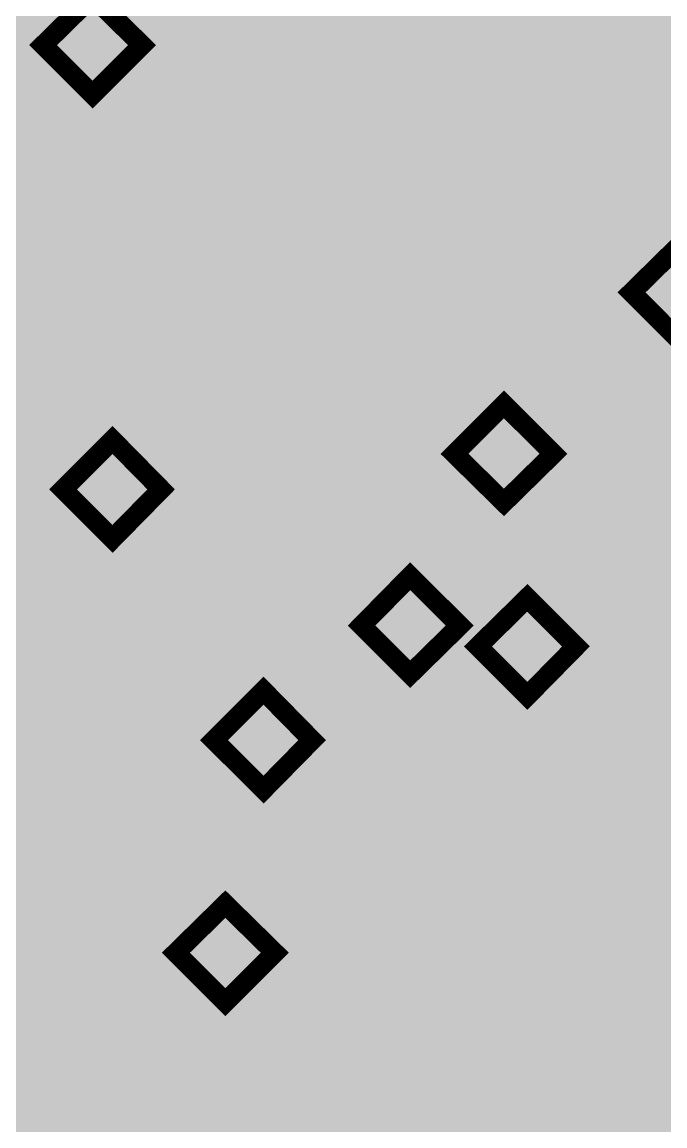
# Model space of a CAD drawing. Header units: millimetres. Extents: x 92 to 588, y 96 to 434.
# Drawn here: x 546.31 to 559.37, y 371.07 to 393.51 of the extents above; entities that cross this region are included whole.
import ezdxf

# ---------------------------------------------------------------- set-up
doc = ezdxf.new("R2010")
doc.units = ezdxf.units.MM
doc.layers.add('H', color=7, linetype='Continuous')
doc.layers.add('P', color=7, linetype='Continuous')

msp = doc.modelspace()

# ---------------------------------------------------------------- hatches: boundary and pattern name
at = {"layer": 'H', "linetype": 'Continuous'}
for points in [[(291.162, 223.903), (291.162, 433.788), (588.166, 433.788), (588.166, 223.903), (291.162, 223.903)], [(547.737, 392.037), (546.732, 393.042), (547.737, 394.03), (548.743, 393.042), (547.737, 392.037)], [(548.637, 390.643), (548.443, 390.643), (548.266, 390.678), (548.09, 390.714), (547.949, 390.784), (547.949, 391.155), (548.02, 391.119), (548.09, 391.084), (548.178, 391.049), (548.266, 391.013), (548.355, 390.978), (548.443, 390.961), (548.531, 390.943), (548.637, 390.943), (548.743, 390.943), (548.849, 390.978), (548.884, 390.996), (548.972, 391.049), (549.007, 391.084), (549.078, 391.172), (549.113, 391.278), (549.131, 391.384), (549.148, 391.507), (549.148, 391.578), (549.113, 391.684), (549.113, 391.737), (549.078, 391.79), (549.025, 391.86), (548.99, 391.878), (548.954, 391.913), (548.866, 391.966), (548.813, 391.984), (548.707, 392.001), (548.566, 392.001), (548.425, 392.001), (548.284, 391.984), (548.161, 391.966), (548.055, 391.948), (548.055, 393.271), (549.484, 393.271), (549.484, 392.971), (548.39, 392.971), (548.39, 392.283), (548.46, 392.283), (548.513, 392.283), (548.584, 392.301), (548.637, 392.301), (548.813, 392.283), (548.972, 392.266), (549.025, 392.248), (549.166, 392.178), (549.237, 392.142), (549.29, 392.089), (549.395, 391.966), (549.431, 391.895), (549.448, 391.807), (549.484, 391.631), (549.501, 391.507), (549.484, 391.419), (549.466, 391.243), (549.431, 391.172), (549.395, 391.084), (549.325, 390.943), (549.272, 390.89), (549.201, 390.837), (549.078, 390.731), (548.99, 390.696), (548.919, 390.678), (548.725, 390.643), (548.637, 390.643)], [(550.013, 390.696), (551.195, 392.971), (549.854, 392.971), (549.854, 393.271), (551.494, 393.271), (551.494, 392.883), (550.383, 390.696), (550.013, 390.696)], [(553.946, 390.696), (553.946, 391.578), (553.946, 391.86), (553.946, 392.866), (553.064, 391.86), (553.946, 391.86), (553.946, 391.578), (552.8, 391.578), (552.8, 391.948), (553.964, 393.271), (554.281, 393.271), (554.281, 391.86), (554.581, 391.86), (554.581, 391.578), (554.281, 391.578), (554.281, 390.696), (553.946, 390.696)], [(555.234, 390.643), (555.163, 390.643), (555.093, 390.661), (555.022, 390.678), (555.022, 391.013), (555.093, 390.978), (555.163, 390.961), (555.269, 390.943), (555.357, 390.943), (555.445, 390.943), (555.587, 390.961), (555.728, 391.031), (555.851, 391.102), (555.886, 391.155), (555.939, 391.225), (556.01, 391.349), (556.063, 391.507), (556.098, 391.701), (556.116, 391.807), (556.01, 391.984), (556.116, 392.054), (556.116, 392.107), (556.116, 392.16), (556.116, 392.213), (556.116, 392.336), (556.098, 392.548), (556.08, 392.636), (556.045, 392.724), (555.975, 392.848), (555.939, 392.901), (555.904, 392.936), (555.834, 392.989), (555.781, 393.007), (555.71, 393.042), (555.622, 393.042), (555.516, 393.042), (555.375, 392.989), (555.304, 392.918), (555.269, 392.883), (555.251, 392.848), (555.199, 392.76), (555.146, 392.583), (555.146, 392.442), (555.146, 392.372), (555.163, 392.231), (555.181, 392.178), (555.216, 392.125), (555.287, 392.037), (555.322, 392.001), (555.357, 391.966), (555.428, 391.931), (555.481, 391.931), (555.551, 391.913), (555.657, 391.913), (555.763, 391.913), (555.886, 391.948), (556.01, 391.984), (556.116, 391.807), (555.975, 391.719), (555.851, 391.666), (555.781, 391.648), (555.657, 391.613), (555.569, 391.613), (555.428, 391.631), (555.322, 391.648), (555.251, 391.666), (555.128, 391.737), (555.075, 391.772), (555.005, 391.825), (554.899, 391.966), (554.863, 392.037), (554.828, 392.125), (554.793, 392.319), (554.793, 392.53), (554.828, 392.707), (554.863, 392.795), (554.899, 392.883), (554.987, 393.024), (555.04, 393.077), (555.093, 393.13), (555.234, 393.218), (555.304, 393.254), (555.375, 393.289), (555.534, 393.324), (555.622, 393.324), (555.71, 393.324), (555.869, 393.289), (555.939, 393.271), (556.01, 393.236), (556.133, 393.148), (556.186, 393.095), (556.257, 393.024), (556.363, 392.83), (556.398, 392.724), (556.433, 392.601), (556.469, 392.301), (556.469, 392.142), (556.469, 391.984), (556.433, 391.666), (556.398, 391.525), (556.363, 391.384), (556.257, 391.155), (556.186, 391.049), (556.116, 390.961), (555.922, 390.802), (555.834, 390.749), (555.728, 390.696), (555.463, 390.643), (555.304, 390.643), (555.234, 390.643)], [(551.971, 390.696), (551.971, 391.19), (552.376, 391.19), (552.376, 390.696), (551.971, 390.696)], [(559.696, 387.009), (558.691, 388.015), (559.696, 389.003), (560.702, 388.015), (559.696, 387.009)], [(550.33, 385.581), (550.136, 385.581), (549.96, 385.616), (549.783, 385.669), (549.66, 385.722), (549.66, 386.092), (549.713, 386.057), (549.872, 385.986), (549.96, 385.951), (550.048, 385.916), (550.136, 385.898), (550.224, 385.881), (550.33, 385.881), (550.436, 385.881), (550.542, 385.916), (550.577, 385.933), (550.665, 386.004), (550.701, 386.039), (550.771, 386.11), (550.806, 386.216), (550.842, 386.322), (550.842, 386.463), (550.842, 386.516), (550.824, 386.639), (550.806, 386.674), (550.789, 386.727), (550.718, 386.798), (550.701, 386.833), (550.648, 386.851), (550.56, 386.904), (550.507, 386.921), (550.401, 386.939), (550.26, 386.939), (550.119, 386.939), (549.977, 386.921), (549.854, 386.904), (549.766, 386.886), (549.766, 388.209), (551.177, 388.209), (551.177, 387.909), (550.101, 387.909), (550.101, 387.221), (550.154, 387.239), (550.224, 387.239), (550.277, 387.239), (550.33, 387.239), (550.507, 387.239), (550.665, 387.203), (550.736, 387.186), (550.859, 387.115), (550.93, 387.08), (550.983, 387.027), (551.089, 386.904), (551.124, 386.833), (551.159, 386.763), (551.195, 386.568), (551.195, 386.445), (551.195, 386.357), (551.159, 386.18), (551.124, 386.11), (551.106, 386.022), (551.018, 385.898), (550.965, 385.828), (550.912, 385.775), (550.771, 385.687), (550.701, 385.651), (550.612, 385.616), (550.436, 385.581), (550.33, 385.581)], [(552.359, 385.563), (552.253, 385.581), (552.076, 385.598), (552.006, 385.634), (551.918, 385.651), (551.794, 385.739), (551.741, 385.792), (551.688, 385.845), (551.6, 385.969), (551.547, 386.11), (551.512, 386.269), (551.512, 386.339), (551.512, 386.445), (551.565, 386.639), (551.618, 386.727), (551.688, 386.815), (551.847, 386.957), (551.953, 387.009), (552.094, 386.868), (551.971, 386.763), (551.935, 386.692), (551.9, 386.621), (551.865, 386.463), (551.865, 386.374), (551.865, 386.251), (551.935, 386.057), (552.006, 385.986), (552.076, 385.916), (552.253, 385.845), (552.359, 385.828), (552.465, 385.828), (552.641, 385.898), (552.711, 385.969), (552.764, 386.039), (552.835, 386.216), (552.835, 386.322), (552.835, 386.392), (552.8, 386.516), (552.782, 386.568), (552.747, 386.621), (552.623, 386.71), (552.535, 386.763), (552.465, 386.798), (552.376, 386.833), (552.27, 386.868), (552.165, 386.921), (552.094, 386.868), (551.953, 387.009), (551.865, 387.08), (551.724, 387.203), (551.671, 387.256), (551.618, 387.327), (551.583, 387.503), (551.565, 387.592), (551.583, 387.662), (551.6, 387.803), (551.653, 387.927), (551.741, 388.033), (551.794, 388.085), (551.847, 388.121), (551.971, 388.191), (552.112, 388.244), (552.27, 388.279), (552.447, 388.279), (552.606, 388.244), (552.747, 388.209), (552.87, 388.138), (552.976, 388.05), (553.047, 387.944), (553.1, 387.821), (553.135, 387.68), (553.135, 387.609), (553.135, 387.521), (553.082, 387.362), (553.029, 387.274), (552.976, 387.186), (552.835, 387.062), (552.729, 387.009), (552.606, 387.151), (552.711, 387.274), (552.729, 387.327), (552.764, 387.398), (552.782, 387.539), (552.782, 387.609), (552.782, 387.697), (552.729, 387.838), (552.676, 387.909), (552.641, 387.927), (552.57, 387.98), (552.447, 388.015), (552.359, 388.015), (552.253, 388.015), (552.112, 387.962), (552.041, 387.909), (552.006, 387.891), (551.971, 387.821), (551.918, 387.715), (551.918, 387.627), (551.918, 387.574), (551.953, 387.468), (551.988, 387.415), (552.024, 387.38), (552.112, 387.292), (552.165, 387.256), (552.323, 387.168), (552.429, 387.133), (552.535, 387.098), (552.606, 387.151), (552.729, 387.009), (552.853, 386.939), (553.011, 386.815), (553.082, 386.745), (553.135, 386.657), (553.188, 386.463), (553.188, 386.357), (553.188, 386.269), (553.17, 386.11), (553.1, 385.986), (553.011, 385.845), (552.958, 385.792), (552.888, 385.739), (552.764, 385.651), (552.606, 385.598), (552.447, 385.581), (552.359, 385.563)], [(555.393, 385.581), (555.393, 385.863), (555.463, 385.863), (555.587, 385.898), (555.64, 385.933), (555.675, 385.969), (555.745, 386.075), (555.781, 386.128), (555.798, 386.198), (555.834, 386.357), (555.851, 386.463), (555.869, 386.674), (555.869, 386.921), (555.869, 387.186), (555.851, 387.38), (555.834, 387.486), (555.798, 387.644), (555.781, 387.715), (555.745, 387.768), (555.675, 387.874), (555.64, 387.909), (555.587, 387.944), (555.463, 387.98), (555.393, 387.98), (555.322, 387.98), (555.216, 387.944), (555.163, 387.909), (555.11, 387.874), (555.04, 387.768), (555.022, 387.715), (554.987, 387.644), (554.952, 387.468), (554.952, 387.38), (554.934, 387.168), (554.934, 386.657), (554.934, 386.463), (554.952, 386.374), (554.987, 386.216), (555.022, 386.145), (555.04, 386.075), (555.11, 385.969), (555.163, 385.933), (555.199, 385.898), (555.322, 385.863), (555.393, 385.863), (555.393, 385.581), (555.287, 385.581), (555.11, 385.616), (554.952, 385.704), (554.828, 385.828), (554.775, 385.916), (554.722, 385.986), (554.652, 386.198), (554.599, 386.463), (554.581, 386.763), (554.581, 387.098), (554.599, 387.398), (554.652, 387.644), (554.722, 387.856), (554.775, 387.944), (554.828, 388.015), (554.952, 388.138), (555.11, 388.227), (555.304, 388.262), (555.393, 388.262), (555.498, 388.262), (555.692, 388.227), (555.851, 388.138), (555.975, 388.015), (556.028, 387.927), (556.08, 387.838), (556.151, 387.627), (556.204, 387.38), (556.222, 387.08), (556.222, 386.921), (556.222, 386.745), (556.204, 386.445), (556.151, 386.198), (556.063, 385.986), (556.028, 385.898), (555.975, 385.828), (555.834, 385.704), (555.692, 385.616), (555.498, 385.581), (555.393, 385.581)], [(557.35, 385.563), (557.245, 385.581), (557.068, 385.598), (556.998, 385.634), (556.91, 385.651), (556.786, 385.739), (556.733, 385.792), (556.68, 385.845), (556.592, 385.969), (556.557, 386.039), (556.539, 386.11), (556.504, 386.269), (556.504, 386.339), (556.504, 386.445), (556.557, 386.639), (556.61, 386.727), (556.68, 386.815), (556.839, 386.957), (556.945, 387.009), (557.086, 386.868), (556.962, 386.763), (556.927, 386.692), (556.892, 386.621), (556.857, 386.463), (556.857, 386.374), (556.857, 386.251), (556.927, 386.057), (556.998, 385.986), (557.068, 385.916), (557.245, 385.845), (557.35, 385.828), (557.456, 385.828), (557.633, 385.898), (557.703, 385.969), (557.756, 386.039), (557.827, 386.216), (557.827, 386.322), (557.827, 386.392), (557.791, 386.516), (557.774, 386.568), (557.739, 386.621), (557.615, 386.71), (557.527, 386.763), (557.456, 386.798), (557.368, 386.833), (557.262, 386.868), (557.156, 386.921), (557.086, 386.868), (556.945, 387.009), (556.857, 387.08), (556.715, 387.203), (556.663, 387.256), (556.61, 387.327), (556.574, 387.503), (556.574, 387.592), (556.574, 387.662), (556.592, 387.803), (556.645, 387.927), (556.733, 388.033), (556.786, 388.085), (556.839, 388.121), (556.962, 388.191), (557.104, 388.244), (557.262, 388.279), (557.439, 388.279), (557.597, 388.244), (557.739, 388.209), (557.862, 388.138), (557.915, 388.085), (557.968, 388.05), (558.038, 387.944), (558.091, 387.821), (558.127, 387.68), (558.127, 387.609), (558.127, 387.521), (558.074, 387.362), (558.021, 387.274), (557.968, 387.186), (557.827, 387.062), (557.721, 387.009), (557.597, 387.151), (557.703, 387.274), (557.721, 387.327), (557.756, 387.398), (557.774, 387.539), (557.791, 387.609), (557.774, 387.697), (557.721, 387.838), (557.668, 387.909), (557.633, 387.927), (557.562, 387.98), (557.439, 388.015), (557.35, 388.015), (557.245, 388.015), (557.104, 387.962), (557.033, 387.909), (556.998, 387.891), (556.962, 387.821), (556.927, 387.715), (556.91, 387.627), (556.91, 387.574), (556.945, 387.468), (556.98, 387.415), (557.015, 387.38), (557.104, 387.292), (557.156, 387.256), (557.315, 387.168), (557.439, 387.133), (557.527, 387.098), (557.597, 387.151), (557.721, 387.009), (557.844, 386.939), (558.003, 386.815), (558.074, 386.745), (558.127, 386.657), (558.18, 386.463), (558.18, 386.357), (558.18, 386.269), (558.162, 386.11), (558.091, 385.986), (558.003, 385.845), (557.95, 385.792), (557.88, 385.739), (557.756, 385.651), (557.597, 385.598), (557.439, 385.581), (557.35, 385.563)], [(545.321, 384.575), (545.321, 384.84), (545.797, 384.84), (545.797, 386.568), (545.321, 386.568), (545.321, 386.815), (545.444, 386.815), (545.638, 386.851), (545.709, 386.886), (545.744, 386.904), (545.797, 386.957), (545.85, 387.08), (545.85, 387.168), (546.115, 387.168), (546.115, 384.84), (546.573, 384.84), (546.573, 384.575), (545.321, 384.575)], [(553.664, 385.634), (553.664, 386.128), (554.07, 386.128), (554.07, 385.634), (553.664, 385.634)], [(556.098, 383.746), (555.093, 384.734), (556.098, 385.739), (557.104, 384.734), (556.098, 383.746)], [(548.143, 383.005), (547.138, 384.011), (548.143, 385.016), (549.131, 384.011), (548.143, 383.005)], [(554.193, 380.254), (553.205, 381.242), (554.193, 382.247), (555.199, 381.242), (554.193, 380.254)], [(556.574, 379.813), (555.569, 380.818), (556.574, 381.806), (557.562, 380.818), (556.574, 379.813)], [(548.531, 378.719), (548.531, 379.619), (548.531, 379.883), (548.531, 380.906), (547.649, 379.883), (548.531, 379.883), (548.531, 379.619), (547.385, 379.619), (547.385, 379.972), (548.531, 381.312), (548.849, 381.312), (548.849, 379.883), (549.166, 379.883), (549.166, 379.619), (548.849, 379.619), (548.849, 378.719), (548.531, 378.719)], [(549.819, 378.666), (549.748, 378.684), (549.66, 378.684), (549.589, 378.702), (549.589, 379.037), (549.66, 379.019), (549.748, 379.001), (549.836, 378.966), (549.942, 378.966), (550.013, 378.966), (550.171, 379.001), (550.313, 379.054), (550.418, 379.143), (550.471, 379.195), (550.524, 379.248), (550.595, 379.389), (550.648, 379.548), (550.683, 379.725), (550.701, 379.83), (550.595, 380.024), (550.701, 380.077), (550.701, 380.148), (550.701, 380.201), (550.701, 380.377), (550.683, 380.589), (550.648, 380.677), (550.63, 380.748), (550.56, 380.889), (550.524, 380.924), (550.489, 380.977), (550.401, 381.03), (550.365, 381.048), (550.277, 381.065), (550.189, 381.083), (550.083, 381.065), (549.96, 381.012), (549.889, 380.959), (549.854, 380.924), (549.819, 380.889), (549.783, 380.783), (549.73, 380.624), (549.73, 380.483), (549.73, 380.395), (549.748, 380.271), (549.766, 380.218), (549.783, 380.166), (549.854, 380.077), (549.907, 380.024), (549.942, 380.007), (550.013, 379.972), (550.048, 379.954), (550.136, 379.936), (550.224, 379.936), (550.348, 379.954), (550.471, 379.972), (550.595, 380.024), (550.701, 379.83), (550.56, 379.742), (550.436, 379.689), (550.365, 379.672), (550.224, 379.654), (550.154, 379.654), (550.013, 379.654), (549.889, 379.689), (549.836, 379.707), (549.713, 379.76), (549.66, 379.813), (549.589, 379.866), (549.484, 379.989), (549.448, 380.077), (549.413, 380.166), (549.378, 380.36), (549.378, 380.465), (549.378, 380.571), (549.413, 380.748), (549.431, 380.836), (549.466, 380.906), (549.554, 381.048), (549.625, 381.118), (549.678, 381.171), (549.801, 381.259), (549.872, 381.294), (549.96, 381.33), (550.119, 381.347), (550.189, 381.365), (550.277, 381.365), (550.436, 381.33), (550.524, 381.294), (550.595, 381.259), (550.718, 381.189), (550.771, 381.118), (550.842, 381.048), (550.93, 380.871), (550.983, 380.748), (551.018, 380.624), (551.053, 380.342), (551.053, 380.166), (551.053, 380.007), (551.018, 379.707), (550.983, 379.566), (550.948, 379.425), (550.842, 379.178), (550.771, 379.09), (550.683, 378.984), (550.507, 378.843), (550.401, 378.772), (550.295, 378.737), (550.048, 378.684), (549.889, 378.666), (549.819, 378.666)], [(551.212, 377.908), (550.207, 378.913), (551.212, 379.919), (552.2, 378.913), (551.212, 377.908)], [(555.234, 377.326), (555.057, 377.343), (554.863, 377.379), (554.705, 377.414), (554.564, 377.484), (554.564, 377.837), (554.634, 377.82), (554.705, 377.784), (554.775, 377.749), (554.863, 377.714), (554.969, 377.678), (555.057, 377.643), (555.146, 377.643), (555.251, 377.626), (555.34, 377.643), (555.445, 377.661), (555.498, 377.696), (555.587, 377.749), (555.622, 377.784), (555.675, 377.873), (555.71, 377.961), (555.745, 378.084), (555.745, 378.208), (555.745, 378.278), (555.728, 378.384), (555.71, 378.437), (555.692, 378.472), (555.64, 378.543), (555.604, 378.578), (555.569, 378.613), (555.463, 378.666), (555.41, 378.666), (555.304, 378.702), (555.181, 378.702), (555.04, 378.702), (554.899, 378.684), (554.758, 378.649), (554.669, 378.631), (554.669, 379.972), (556.08, 379.972), (556.08, 379.672), (555.005, 379.672), (555.005, 378.984), (555.057, 378.984), (555.181, 378.984), (555.234, 378.984), (555.428, 378.984), (555.569, 378.966), (555.64, 378.931), (555.763, 378.878), (555.834, 378.825), (555.904, 378.772), (555.992, 378.666), (556.028, 378.596), (556.063, 378.508), (556.098, 378.313), (556.098, 378.208), (556.098, 378.119), (556.063, 377.943), (556.045, 377.855), (556.01, 377.784), (555.922, 377.643), (555.869, 377.59), (555.816, 377.52), (555.675, 377.432), (555.604, 377.396), (555.516, 377.361), (555.34, 377.326), (555.234, 377.326)], [(557.262, 377.326), (557.174, 377.326), (556.998, 377.361), (556.91, 377.379), (556.839, 377.414), (556.698, 377.502), (556.645, 377.555), (556.592, 377.608), (556.504, 377.731), (556.469, 377.802), (556.451, 377.873), (556.416, 378.014), (556.416, 378.102), (556.433, 378.208), (556.486, 378.402), (556.539, 378.49), (556.592, 378.56), (556.751, 378.702), (556.857, 378.772), (556.998, 378.631), (556.892, 378.508), (556.839, 378.437), (556.804, 378.366), (556.768, 378.208), (556.768, 378.119), (556.768, 378.014), (556.839, 377.82), (556.91, 377.731), (556.98, 377.661), (557.156, 377.59), (557.262, 377.59), (557.368, 377.59), (557.545, 377.661), (557.615, 377.714), (557.668, 377.784), (557.739, 377.961), (557.756, 378.067), (557.739, 378.155), (557.721, 378.278), (557.686, 378.331), (557.65, 378.366), (557.527, 378.472), (557.439, 378.508), (557.386, 378.543), (557.28, 378.596), (557.192, 378.631), (557.068, 378.684), (556.998, 378.631), (556.857, 378.772), (556.768, 378.825), (556.627, 378.948), (556.574, 379.019), (556.539, 379.09), (556.486, 379.248), (556.486, 379.354), (556.486, 379.425), (556.504, 379.548), (556.574, 379.672), (556.645, 379.778), (556.698, 379.83), (556.751, 379.883), (556.892, 379.954), (557.015, 380.007), (557.174, 380.024), (557.262, 380.024), (557.35, 380.024), (557.509, 380.007), (557.65, 379.954), (557.774, 379.883), (557.827, 379.848), (557.88, 379.795), (557.95, 379.689), (558.003, 379.566), (558.038, 379.442), (558.038, 379.372), (558.038, 379.284), (557.985, 379.107), (557.933, 379.019), (557.88, 378.948), (557.739, 378.807), (557.65, 378.754), (557.509, 378.913), (557.615, 379.019), (557.65, 379.09), (557.668, 379.143), (557.703, 379.284), (557.703, 379.372), (557.686, 379.442), (557.633, 379.601), (557.58, 379.654), (557.545, 379.689), (557.492, 379.725), (557.368, 379.76), (557.262, 379.778), (557.174, 379.76), (557.015, 379.725), (556.945, 379.672), (556.927, 379.636), (556.874, 379.583), (556.839, 379.478), (556.821, 379.389), (556.839, 379.319), (556.857, 379.213), (556.892, 379.178), (556.927, 379.125), (557.015, 379.054), (557.068, 379.019), (557.139, 378.984), (557.245, 378.931), (557.35, 378.878), (557.439, 378.843), (557.509, 378.913), (557.65, 378.754), (557.756, 378.702), (557.933, 378.56), (557.985, 378.49), (558.038, 378.419), (558.091, 378.225), (558.109, 378.102), (558.109, 378.031), (558.074, 377.873), (558.003, 377.731), (557.915, 377.608), (557.862, 377.555), (557.809, 377.502), (557.668, 377.414), (557.509, 377.361), (557.35, 377.326), (557.262, 377.326)], [(546.538, 378.719), (546.538, 379.213), (546.961, 379.213), (546.961, 378.719), (546.538, 378.719)], [(558.568, 377.379), (558.568, 377.873), (558.991, 377.873), (558.991, 377.379), (558.568, 377.379)], [(550.436, 373.586), (549.431, 374.592), (550.436, 375.579), (551.441, 374.592), (550.436, 373.586)], [(551.336, 372.175), (551.142, 372.193), (550.965, 372.228), (550.789, 372.263), (550.648, 372.334), (550.648, 372.687), (550.718, 372.669), (550.789, 372.634), (550.877, 372.598), (550.965, 372.563), (551.053, 372.528), (551.142, 372.493), (551.23, 372.493), (551.336, 372.475), (551.441, 372.493), (551.53, 372.51), (551.583, 372.546), (551.671, 372.598), (551.706, 372.634), (551.759, 372.722), (551.812, 372.81), (551.83, 372.934), (551.847, 373.057), (551.847, 373.128), (551.812, 373.233), (551.777, 373.322), (551.724, 373.392), (551.688, 373.428), (551.653, 373.463), (551.565, 373.516), (551.512, 373.516), (551.406, 373.551), (551.265, 373.551), (551.124, 373.551), (550.983, 373.533), (550.859, 373.516), (550.754, 373.48), (550.754, 374.821), (552.182, 374.821), (552.182, 374.521), (551.089, 374.521), (551.089, 373.833), (551.159, 373.833), (551.283, 373.833), (551.336, 373.833), (551.512, 373.833), (551.671, 373.816), (551.724, 373.798), (551.865, 373.727), (551.935, 373.674), (551.988, 373.622), (552.094, 373.516), (552.129, 373.445), (552.147, 373.357), (552.182, 373.163), (552.2, 373.057), (552.182, 372.969), (552.165, 372.793), (552.129, 372.704), (552.094, 372.634), (552.024, 372.493), (551.971, 372.44), (551.9, 372.369), (551.777, 372.281), (551.688, 372.246), (551.618, 372.21), (551.424, 372.175), (551.336, 372.175)], [(553.346, 372.175), (553.258, 372.175), (553.082, 372.21), (553.011, 372.228), (552.923, 372.263), (552.8, 372.352), (552.729, 372.404), (552.676, 372.457), (552.606, 372.581), (552.57, 372.651), (552.535, 372.722), (552.517, 372.863), (552.517, 372.951), (552.517, 373.057), (552.57, 373.251), (552.623, 373.339), (552.676, 373.428), (552.853, 373.551), (552.958, 373.622), (553.082, 373.48), (552.976, 373.357), (552.941, 373.286), (552.905, 373.216), (552.87, 373.057), (552.853, 372.969), (552.87, 372.863), (552.941, 372.669), (553.011, 372.581), (553.082, 372.51), (553.258, 372.44), (553.364, 372.44), (553.47, 372.44), (553.646, 372.51), (553.717, 372.563), (553.77, 372.634), (553.84, 372.81), (553.84, 372.916), (553.84, 373.004), (553.805, 373.128), (553.77, 373.181), (553.735, 373.216), (553.629, 373.322), (553.54, 373.375), (553.47, 373.392), (553.382, 373.445), (553.276, 373.48), (553.152, 373.533), (553.082, 373.48), (552.958, 373.622), (552.853, 373.674), (552.711, 373.798), (552.659, 373.868), (552.623, 373.939), (552.57, 374.098), (552.57, 374.204), (552.57, 374.274), (552.606, 374.398), (552.659, 374.521), (552.747, 374.627), (552.8, 374.68), (552.853, 374.733), (552.976, 374.803), (553.117, 374.856), (553.276, 374.874), (553.346, 374.874), (553.435, 374.874), (553.593, 374.856), (553.735, 374.803), (553.858, 374.733), (553.911, 374.698), (553.964, 374.645), (554.052, 374.539), (554.105, 374.415), (554.123, 374.292), (554.14, 374.221), (554.123, 374.133), (554.07, 373.957), (554.034, 373.868), (553.981, 373.798), (553.823, 373.657), (553.735, 373.604), (553.611, 373.763), (553.699, 373.868), (553.735, 373.939), (553.77, 373.992), (553.787, 374.133), (553.787, 374.221), (553.787, 374.309), (553.735, 374.451), (553.682, 374.503), (553.646, 374.539), (553.576, 374.574), (553.452, 374.609), (553.346, 374.627), (553.258, 374.627), (553.1, 374.574), (553.047, 374.521), (553.011, 374.486), (552.976, 374.433), (552.923, 374.327), (552.923, 374.239), (552.923, 374.168), (552.958, 374.063), (552.976, 374.027), (553.011, 373.974), (553.117, 373.904), (553.223, 373.833), (553.329, 373.78), (553.435, 373.727), (553.54, 373.692), (553.611, 373.763), (553.735, 373.604), (553.84, 373.551), (554.017, 373.41), (554.087, 373.339), (554.14, 373.269), (554.193, 373.075), (554.193, 372.951), (554.193, 372.881), (554.158, 372.722), (554.105, 372.581), (554.017, 372.457), (553.964, 372.404), (553.893, 372.352), (553.752, 372.263), (553.611, 372.21), (553.435, 372.175), (553.346, 372.175)], [(556.345, 372.175), (556.186, 372.21), (556.116, 372.246), (556.045, 372.263), (555.922, 372.352), (555.869, 372.422), (555.798, 372.493), (555.692, 372.669), (555.657, 372.793), (555.622, 372.916), (555.587, 373.198), (555.587, 373.533), (555.622, 373.833), (555.64, 373.974), (555.692, 374.115), (555.798, 374.345), (555.869, 374.451), (555.939, 374.539), (556.116, 374.698), (556.222, 374.75), (556.345, 374.803), (556.592, 374.856), (556.733, 374.874), (556.821, 374.874), (556.892, 374.856), (556.962, 374.856), (557.033, 374.839), (557.033, 374.503), (556.962, 374.521), (556.874, 374.539), (556.786, 374.556), (556.698, 374.574), (556.61, 374.574), (556.469, 374.539), (556.327, 374.486), (556.222, 374.398), (556.169, 374.345), (556.116, 374.292), (556.045, 374.151), (555.975, 373.992), (555.939, 373.816), (555.939, 373.71), (556.045, 373.516), (555.939, 373.463), (555.922, 373.428), (555.922, 373.339), (555.922, 373.286), (555.922, 373.163), (555.957, 372.951), (555.975, 372.863), (556.01, 372.775), (556.08, 372.651), (556.116, 372.616), (556.186, 372.546), (556.257, 372.493), (556.345, 372.475), (556.433, 372.457), (556.539, 372.475), (556.663, 372.528), (556.733, 372.581), (556.768, 372.616), (556.804, 372.651), (556.857, 372.74), (556.892, 372.916), (556.91, 373.057), (556.892, 373.145), (556.874, 373.269), (556.857, 373.322), (556.839, 373.375), (556.768, 373.463), (556.733, 373.516), (556.698, 373.533), (556.61, 373.569), (556.574, 373.586), (556.486, 373.604), (556.398, 373.604), (556.275, 373.586), (556.151, 373.569), (556.045, 373.516), (555.939, 373.71), (556.063, 373.78), (556.186, 373.833), (556.257, 373.851), (556.398, 373.886), (556.469, 373.886), (556.61, 373.886), (556.733, 373.851), (556.786, 373.833), (556.91, 373.78), (556.98, 373.727), (557.033, 373.674), (557.139, 373.533), (557.192, 373.463), (557.209, 373.375), (557.245, 373.181), (557.262, 373.075), (557.245, 372.969), (557.227, 372.793), (557.192, 372.704), (557.156, 372.616), (557.068, 372.475), (557.015, 372.422), (556.945, 372.369), (556.821, 372.281), (556.751, 372.246), (556.68, 372.21), (556.521, 372.175), (556.345, 372.175)], [(557.562, 372.228), (557.562, 372.598), (557.739, 372.757), (557.897, 372.916), (558.038, 373.057), (558.197, 373.216), (558.321, 373.375), (558.532, 373.639), (558.585, 373.745), (558.638, 373.833), (558.691, 374.045), (558.691, 374.151), (558.691, 374.239), (558.673, 374.327), (558.656, 374.38), (558.603, 374.433), (558.568, 374.468), (558.515, 374.521), (558.426, 374.539), (558.356, 374.574), (558.25, 374.574), (558.162, 374.574), (558.074, 374.556), (557.985, 374.521), (557.897, 374.486), (557.809, 374.451), (557.756, 374.415), (557.686, 374.38), (557.633, 374.345), (557.615, 374.715), (557.739, 374.768), (557.915, 374.821), (558.021, 374.839), (558.197, 374.874), (558.285, 374.874), (558.374, 374.874), (558.532, 374.839), (558.673, 374.803), (558.797, 374.733), (558.85, 374.68), (558.903, 374.627), (558.973, 374.521), (559.026, 374.38), (559.044, 374.239), (559.061, 374.168), (559.044, 374.01), (559.026, 373.886), (558.973, 373.763), (558.92, 373.639), (558.85, 373.533), (558.762, 373.428), (558.673, 373.304), (558.568, 373.198), (558.409, 373.022), (558.215, 372.828), (558.021, 372.651), (557.897, 372.528), (559.167, 372.528), (559.167, 372.228), (557.562, 372.228)], [(554.652, 372.228), (554.652, 372.722), (555.075, 372.722), (555.075, 372.228), (554.652, 372.228)]]:
    msp.add_hatch(color=7, dxfattribs=at).paths.add_polyline_path(points)

# ---------------------------------------------------------------- linework, layer by layer
at = {"layer": 'P', "color": 7, "const_width": 0.4}
for points in [[(546.732, 393.042), (547.737, 392.037), (548.743, 393.042), (547.737, 394.03), (546.732, 393.042), (546.732, 393.042)], [(558.691, 388.015), (559.696, 387.009), (560.702, 388.015), (559.696, 389.003), (558.691, 388.015), (558.691, 388.015)], [(555.093, 384.734), (556.098, 383.746), (557.104, 384.734), (556.098, 385.739), (555.093, 384.734), (555.093, 384.734)], [(547.138, 384.011), (548.143, 383.005), (549.131, 384.011), (548.143, 385.016), (547.138, 384.011), (547.138, 384.011)], [(553.205, 381.242), (554.193, 380.254), (555.199, 381.242), (554.193, 382.247), (553.205, 381.242), (553.205, 381.242)], [(555.569, 380.818), (556.574, 379.813), (557.562, 380.818), (556.574, 381.806), (555.569, 380.818), (555.569, 380.818)], [(550.207, 378.913), (551.212, 377.908), (552.2, 378.913), (551.212, 379.919), (550.207, 378.913), (550.207, 378.913)], [(549.431, 374.592), (550.436, 373.586), (551.441, 374.592), (550.436, 375.579), (549.431, 374.592), (549.431, 374.592)]]:
    msp.add_lwpolyline(points, dxfattribs=at)

doc.saveas('drawing.dxf')
